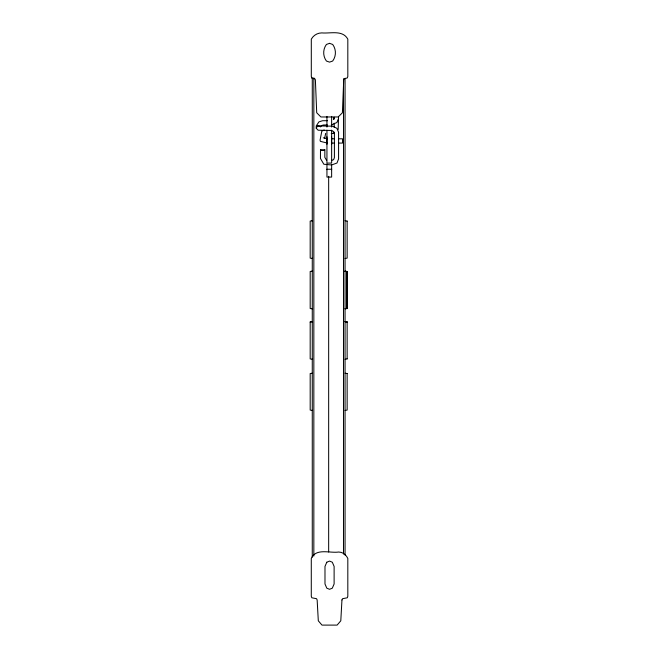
<?xml version="1.0" encoding="UTF-8"?>
<svg xmlns="http://www.w3.org/2000/svg" width="658" height="658" viewBox="0 0 658 658"><rect width="100%" height="100%" fill="white"/><g stroke="black" fill="none" stroke-linecap="round" stroke-linejoin="round"><path stroke-width="0.99" d="M312.27 557.145L312.27 410.222M312.279 373.185L310.181 373.547L310.189 410.066L312.279 410.428L312.27 358.849M312.27 321.861L312.27 308.512M312.27 271.524L312.27 258.166M312.279 221.178L312.279 78.368M326.944 163.826L326.944 177.076L331.64 177.076L331.64 164.845M331.64 130.152L331.64 163.085L326.944 163.085L326.944 130.152M326.944 127.068L326.944 116.392M331.64 127.068L331.64 116.392M334.19 119.131L334.19 117.182M334.182 127.265L334.182 123.178M338.525 117.247L338.163 129.511M326.664 160.453L324.83 157.32L324.855 149.818L320.487 149.827L320.454 158.463L323.826 164.229L331.574 164.977L336.97 163.036L338.59 158.866L338.582 132.233L336.896 128.326L332.586 126.172L317.485 125.9L320.15 126.303M324.6 138.443L325.644 133.426M333.409 119.55L334.19 117.659M338.533 118.572L336.888 122.511L331.311 124.946M331.426 160.478L333.606 159.688L334.396 157.657L334.396 132.274L334.47 133.607L333.557 131.51L331.468 130.465L318.135 130.218L316.243 128.261L317.485 125.859M320.553 126.928L321.417 125.637L323.407 124.995L327.363 124.971M324.855 149.818L324.09 150.402L321.384 150.402L320.487 149.827M324.205 129.996L321.811 131.172L320.068 140.138L320.38 141.355L327.404 143.074M345.055 258.487L347.153 258.117L347.144 221.08M345.055 359.276L347.153 358.906M310.181 322.116L312.279 321.754M345.055 410.428L347.153 410.066L347.144 373.547M331.245 133.623L334.313 133.113M327.585 120.685L322.568 120.718L318.916 121.886L316.243 125.917L316.243 128.261M313.373 78.606L314.697 78.606L315.379 79.824L316.704 112.765L320.907 116.968L338.196 116.968L342.399 112.765L343.723 79.824L344.405 78.606L347.21 77.989L347.819 76.517L347.819 39.167C342.686 29.643 330.308 33.731 321.746 32.9C317.337 32.949 313.455 35.335 311.3 39.167L311.3 76.517L311.917 77.989L313.373 78.606L311.917 77.989M331.566 138.797L334.56 138.797M338.557 138.797L342.547 138.797L342.547 143.074L338.508 143.074M331.443 143.074L334.47 143.074M345.055 373.185L347.153 373.547M345.055 321.754L347.153 322.116M345.055 220.71L347.153 221.08M345.055 321.499L347.153 321.869M323.292 137.818L327.577 138.797M347.144 321.869L347.144 358.906M345.055 78.368L345.055 271.524M345.055 308.512L345.055 555.089M343.492 78.796L343.492 554.028M331.64 136.79L331.64 144.283M331.64 169.682L331.64 169.246L326.944 169.246L326.944 169.682M328.663 176.311L328.663 551.972M326.944 136.79L326.944 144.283M313.841 77.776L313.841 556.076M345.055 271.104L345.055 308.882L347.144 308.512L347.153 271.474L345.047 271.104M347.144 271.474L347.144 308.512L347.136 271.474M341.954 599.956L340.795 620.807L337.118 625.1L321.984 625.1L318.308 620.807L317.148 599.956L316.556 598.706L311.818 597.785L311.283 596.28L311.283 558.42C316.095 547.777 329.872 553.386 338.689 552.021C342.818 552.087 346.083 554.809 347.819 558.42L347.819 596.28L347.284 597.785L342.547 598.706L341.954 599.956M326.796 562.22L324.986 566.415L324.986 583.975L326.796 588.17L329.551 589.305L332.306 588.17L334.116 583.975L334.116 566.415L332.306 562.22L329.551 561.085L326.796 562.22M329.551 43.338L326.401 44.456A14.032 14.032 0 0 0 326.401 61.021L329.551 62.132L332.701 61.021A14.032 14.032 0 0 0 332.701 44.456L329.551 43.338M312.279 220.71L310.181 221.08L310.181 258.117L312.279 258.487L312.27 220.71M312.279 271.104L310.181 271.474L310.189 308.512L312.279 308.882L312.279 271.104M312.279 321.499L310.181 321.869L310.181 358.906L312.279 359.276L312.279 321.507"/></g></svg>
